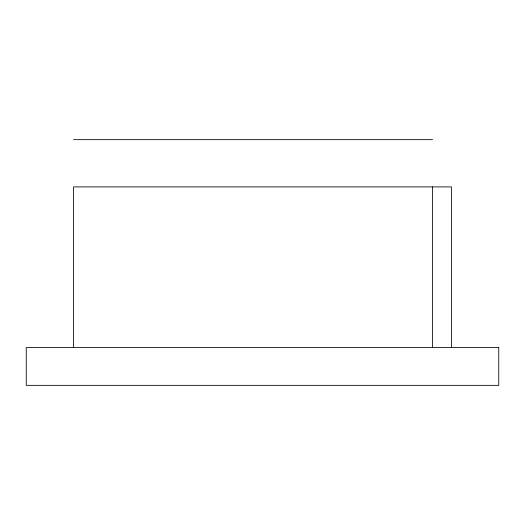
<?xml version="1.0" encoding="UTF-8"?>
<svg xmlns="http://www.w3.org/2000/svg" width="525" height="525" viewBox="0 0 525 525"><rect width="100%" height="100%" fill="white"/><g stroke="black" fill="none" stroke-linecap="round" stroke-linejoin="round"><path stroke-width="0.79" d="M73.5 139.65L432.6 139.65M451.5 347.55L451.5 186.9L73.5 186.9L73.5 347.55M432.6 186.9L432.6 347.55M498.75 347.55L26.25 347.55L26.25 385.35L498.75 385.35L498.75 347.55"/></g></svg>
